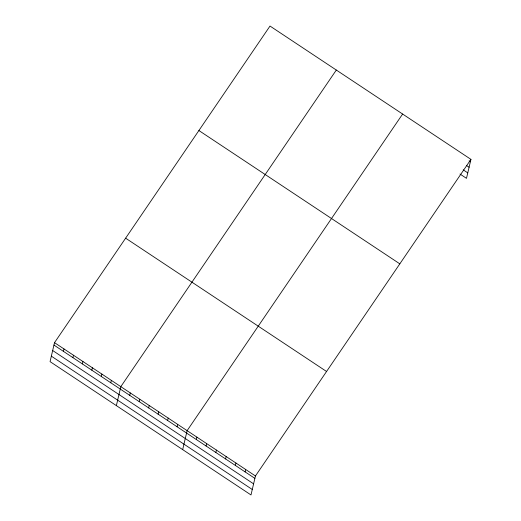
<?xml version="1.0" encoding="UTF-8"?>
<svg xmlns="http://www.w3.org/2000/svg" width="521" height="521" viewBox="0 0 521 521"><rect width="100%" height="100%" fill="white"/><g stroke="black" fill="none" stroke-linecap="round" stroke-linejoin="round"><path stroke-width="0.78" d="M54.51 342.655L50.062 361.633L250.992 494.95L255.446 475.973L470.938 159.367L270.008 26.05L54.51 342.655L255.446 475.973M63.419 351.343L63.985 348.946M72.894 357.627L73.454 355.231M82.364 363.912L82.93 361.515M91.839 370.197L92.399 367.8M101.308 376.481L101.875 374.085M110.784 382.766L111.344 380.369M116.365 405.631L120.82 386.654L336.319 70.042M129.729 395.335L130.289 392.938M139.198 401.619L139.765 399.223M148.674 407.904L149.234 405.507M158.143 414.188L158.71 411.792M167.619 420.473L168.179 418.076M177.088 426.758L177.654 424.361M182.676 449.623L187.124 430.646L402.622 114.04M196.326 439.522L196.886 437.119M206.082 445.996L206.648 443.599M215.844 452.469L216.404 450.072M225.6 458.949L226.166 456.546M235.362 465.422L235.922 463.026M245.124 471.896L245.684 469.499M470.938 159.367L466.49 178.345L459.984 174.027M469.076 160.904L470.378 161.764M466.49 165.509L469.095 167.234M463.221 169.853L467.773 172.874M198.892 130.53L399.828 263.847M125.626 238.175L326.556 371.493M53.95 345.058L254.88 478.376M52.667 350.529L253.597 483.846M51.345 356.162L252.275 489.48"/></g></svg>
